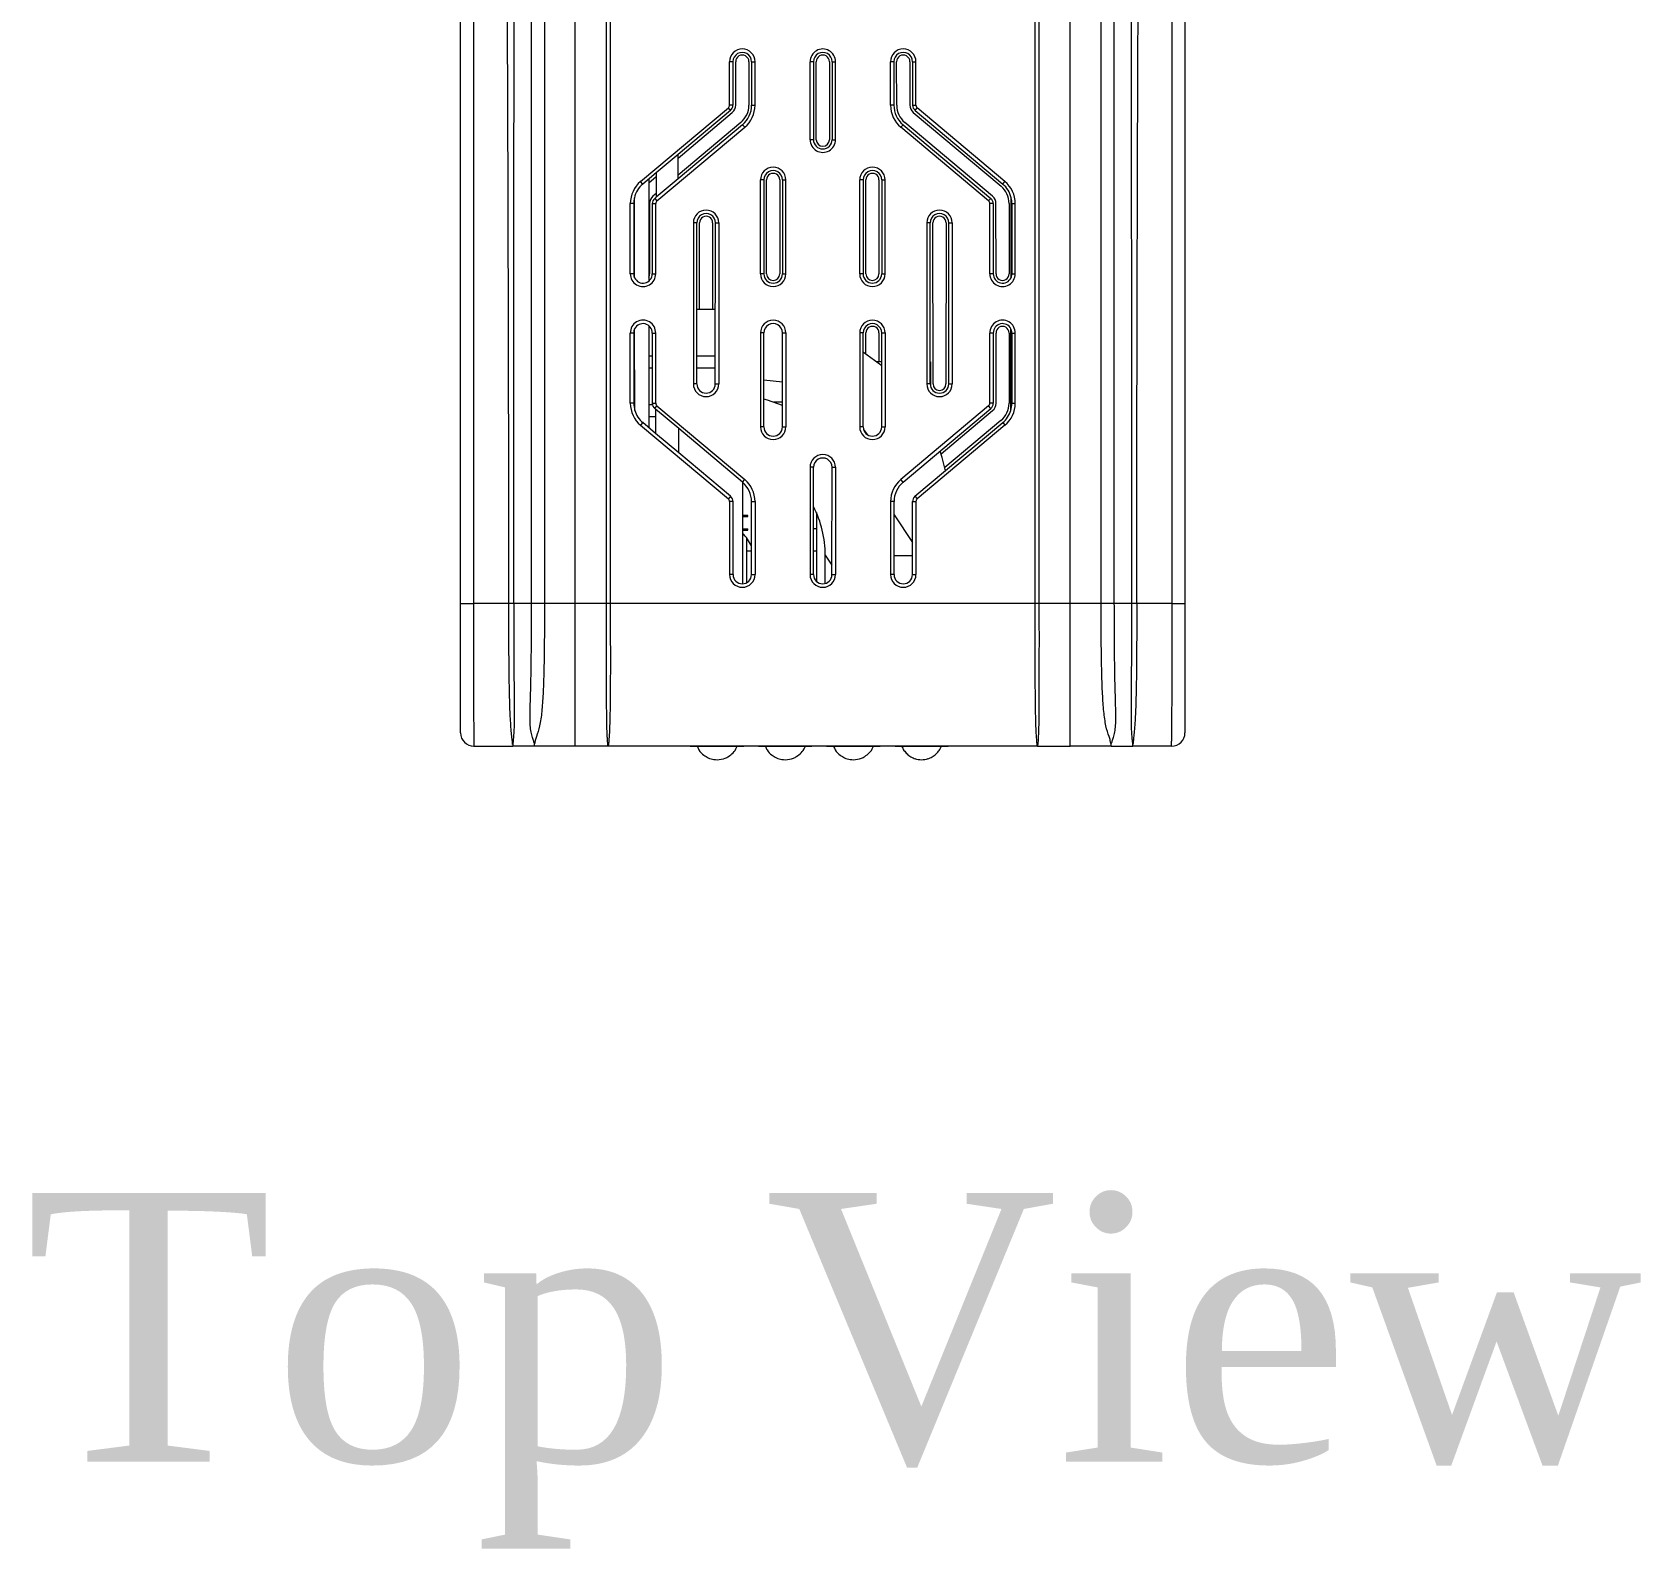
# Model space of a CAD drawing. Extents: x 222 to 1672, y 144 to 807.
# Drawn here: x 431 to 491, y 533.5 to 590 of the extents above; entities that cross this region are included whole.
import ezdxf

# ---------------------------------------------------------------- set-up
doc = ezdxf.new("R2010")
doc.units = 0
doc.header["$LTSCALE"] = 2
doc.header["$MEASUREMENT"] = 0
doc.layers.get('0').update_dxf_attribs({"linetype": 'CONTINUOUS'})
doc.layers.add('DIM', color=7, linetype='CONTINUOUS')
doc.styles.get("Standard").update_dxf_attribs({"font": 'TIMES.TTF'})

# ---------------------------------------------------------------- blocks, each defined once
blk = doc.blocks.new('*X59')
at = {"linetype": 'Continuous'}
for s, p in [('Top', (409.999, 283.05)), (' View', (433.803, 283.05))]:
    blk.add_text(s, height=10, rotation=360, dxfattribs=at).set_placement(p)

msp = doc.modelspace()

# ---------------------------------------------------------------- linework, layer by layer
at = {"linetype": 'Continuous', "lineweight": 5}
for p, q in [((447.44091, 638.25234), (447.44091, 568.75235)), ((473.48453, 568.75235), (473.48453, 638.25234)), ((449.60887, 568.75235), (449.60887, 612.73527)), ((450.0895, 612.73211), (450.0895, 568.75235)), ((451.23894, 568.75235), (451.23894, 612.73211)), ((452.4046, 568.75235), (452.4046, 612.72229)), ((452.54353, 612.7218), (452.54353, 568.75235)), ((468.38192, 568.75235), (468.38192, 612.7218)), ((468.52085, 612.72229), (468.52085, 568.75235)), ((469.6865, 568.75235), (469.6865, 612.73211)), ((470.83594, 568.75235), (470.83594, 612.73211)), ((471.31658, 612.73527), (471.31658, 568.75235)), ((446.96272, 568.75235), (446.96272, 594.33414)), ((473.96272, 594.33414), (473.96272, 568.75235)), ((456.98893, 587.31859), (456.98893, 588.93881)), ((457.11441, 588.93881), (456.98893, 588.93881)), ((457.11441, 588.93881), (457.11485, 587.31859)), ((457.21668, 587.31859), (457.21594, 588.93881)), ((457.7095, 588.93881), (457.70876, 587.31859)), ((457.81104, 588.93881), (457.81059, 587.31859)), ((457.81104, 588.93881), (457.93652, 588.93881)), ((457.93652, 587.31859), (457.93652, 588.93881)), ((459.9889, 586.03414), (459.98893, 588.93881)), ((460.11441, 588.93881), (459.98893, 588.93881)), ((460.11441, 588.93881), (460.11518, 586.03414)), ((460.21725, 586.03414), (460.21594, 588.9388)), ((460.7095, 588.93881), (460.70819, 586.03414)), ((460.81104, 588.93881), (460.81026, 586.03414)), ((460.81104, 588.93881), (460.93652, 588.93881)), ((460.93654, 586.03414), (460.93652, 588.93881)), ((462.98893, 587.31859), (462.98893, 588.93881)), ((463.11441, 588.93881), (462.98893, 588.93881)), ((463.11441, 588.93881), (463.11485, 587.31859)), ((463.21668, 587.31859), (463.21594, 588.93881)), ((463.7095, 588.93881), (463.70876, 587.31859)), ((463.81104, 588.93881), (463.81059, 587.31859)), ((463.81104, 588.93881), (463.93652, 588.93881)), ((463.93652, 587.31859), (463.93652, 588.93881)), ((453.6725, 584.47693), (456.94384, 587.22191)), ((457.02482, 587.12541), (455.06684, 585.48188)), ((455.06719, 585.34872), (457.09032, 587.04735)), ((457.02482, 587.12541), (456.94384, 587.22191)), ((457.11485, 587.31859), (456.98893, 587.31859)), ((457.81059, 587.31859), (457.93652, 587.31859)), ((463.11485, 587.31859), (462.98893, 587.31859)), ((463.81059, 587.31859), (463.93652, 587.31859)), ((463.83512, 587.04735), (467.10566, 584.3014)), ((463.90062, 587.12541), (463.9816, 587.22191)), ((463.90062, 587.12541), (467.17148, 584.37984)), ((467.25295, 584.47693), (463.9816, 587.22191)), ((454.2816, 583.75103), (457.55294, 586.49601)), ((457.40635, 586.67071), (455.06886, 584.71049)), ((457.47187, 586.59263), (455.06921, 584.57728)), ((457.47187, 586.59263), (457.55294, 586.49601)), ((463.45357, 586.59263), (463.3725, 586.49601)), ((466.64384, 583.75103), (463.3725, 586.49601)), ((463.45357, 586.59263), (466.7254, 583.84822)), ((466.79124, 583.92669), (463.51909, 586.67071)), ((460.11518, 586.03414), (459.9889, 586.03414)), ((460.81026, 586.03414), (460.93654, 586.03414)), ((455.06684, 585.48188), (454.25682, 584.80195)), ((455.06921, 584.57728), (455.06684, 585.48188)), ((454.25682, 584.80195), (453.75396, 584.37984)), ((453.97398, 584.43086), (454.25647, 584.66804)), ((454.25682, 584.80195), (454.25445, 583.89385)), ((455.06921, 584.57728), (454.25445, 583.89385)), ((453.75396, 584.37984), (453.6725, 584.47693)), ((453.97398, 584.56453), (453.97398, 580.76)), ((454.2548, 584.02782), (454.1342, 583.92669)), ((458.1389, 581.03414), (458.1389, 584.53414)), ((458.26559, 584.53414), (458.1389, 584.53414)), ((458.26559, 584.53414), (458.26655, 581.03414)), ((458.36954, 581.03414), (458.36794, 584.53414)), ((458.85751, 584.53414), (458.8559, 581.03414)), ((458.95985, 584.53414), (458.95889, 581.03414)), ((458.95985, 584.53414), (459.08654, 584.53414)), ((459.08654, 581.03414), (459.08654, 584.53414)), ((461.8389, 581.03414), (461.8389, 584.53414)), ((461.96559, 584.53414), (461.8389, 584.53414)), ((461.96559, 584.53414), (461.96655, 581.03414)), ((462.06954, 581.03414), (462.06794, 584.53414)), ((462.55751, 584.53414), (462.5559, 581.03414)), ((462.65985, 584.53414), (462.65889, 581.03414)), ((462.65985, 584.53414), (462.78654, 584.53414)), ((462.78654, 581.03414), (462.78654, 584.53414)), ((467.17148, 584.37984), (467.25295, 584.47693)), ((453.28893, 581.03868), (453.28893, 583.65435)), ((453.41586, 583.65435), (453.28893, 583.65435)), ((453.41586, 583.65435), (453.41657, 581.03802)), ((453.44711, 580.89204), (453.44081, 583.87054)), ((454.00708, 583.65435), (454.00588, 581.03739)), ((454.10959, 583.65435), (454.10887, 581.03802)), ((454.10959, 583.65435), (454.23652, 583.65435)), ((454.25445, 583.89385), (454.20004, 583.84822)), ((454.20004, 583.84822), (454.2816, 583.75103)), ((454.23652, 581.03868), (454.23652, 583.65435)), ((466.7254, 583.84822), (466.64384, 583.75103)), ((466.68893, 581.03868), (466.68893, 583.65435)), ((466.81586, 583.65435), (466.68893, 583.65435)), ((466.81586, 583.65435), (466.81657, 581.03802)), ((466.91956, 581.03739), (466.91836, 583.65435)), ((467.40708, 583.65435), (467.40588, 581.03739)), ((467.47834, 580.89204), (467.48464, 583.87054)), ((467.50959, 583.65435), (467.50887, 581.03802)), ((467.50959, 583.65435), (467.63652, 583.65435)), ((467.63652, 581.03868), (467.63652, 583.65435)), ((455.6389, 582.93414), (455.6389, 576.93414)), ((455.76603, 582.93414), (455.6389, 582.93414)), ((455.76768, 576.93414), (455.76603, 582.93414)), ((455.87014, 579.71855), (455.86867, 582.93414)), ((456.35677, 582.93414), (456.3553, 579.71855)), ((456.45777, 576.93414), (456.45941, 582.93414)), ((456.45941, 582.93414), (456.58654, 582.93414)), ((456.58654, 582.93414), (456.58654, 576.93414)), ((464.3389, 582.93414), (464.3389, 576.93414)), ((464.46603, 582.93414), (464.3389, 582.93414)), ((464.46768, 576.93414), (464.46603, 582.93414)), ((464.57142, 576.93414), (464.56867, 582.93414)), ((465.05677, 582.93414), (465.05403, 576.93414)), ((465.15777, 576.93414), (465.15941, 582.93414)), ((465.15941, 582.93414), (465.28654, 582.93414)), ((465.28654, 582.93414), (465.28654, 576.93414)), ((458.26655, 581.03414), (458.1389, 581.03414)), ((458.95889, 581.03414), (459.08654, 581.03414)), ((461.96655, 581.03414), (461.8389, 581.03414)), ((462.65889, 581.03414), (462.78654, 581.03414)), ((455.76691, 579.71855), (456.45853, 579.71855)), ((455.76691, 579.71851), (456.45853, 579.71851)), ((453.28893, 576.21392), (453.28893, 578.82959)), ((453.41718, 578.83025), (453.4179, 576.21392)), ((453.45758, 575.94325), (453.45114, 578.98368)), ((453.97398, 579.1077), (453.97398, 575.30706)), ((454.10826, 578.83025), (454.10755, 576.21392)), ((454.23652, 576.21392), (454.23652, 578.82959)), ((458.1389, 578.83414), (458.1389, 575.33414)), ((458.26716, 578.83414), (458.1389, 578.83414)), ((458.26812, 575.33414), (458.26716, 578.83414)), ((458.95733, 575.33414), (458.95829, 578.83414)), ((458.95829, 578.83414), (459.08654, 578.83414)), ((459.08654, 578.83414), (459.08654, 575.33414)), ((461.8389, 578.83414), (461.8389, 575.33414)), ((461.96716, 578.83414), (461.8389, 578.83414)), ((461.96812, 575.33414), (461.96716, 578.83414)), ((462.07091, 578.04713), (462.07055, 578.83414)), ((462.5549, 578.83414), (462.5544, 577.75222)), ((462.65733, 575.33414), (462.65829, 578.83414)), ((462.65829, 578.83414), (462.78654, 578.83414)), ((462.78654, 578.83414), (462.78654, 575.33414)), ((466.68893, 576.21392), (466.68893, 578.82959)), ((466.81718, 578.83025), (466.8179, 576.21392)), ((466.92177, 576.21392), (466.92057, 578.83089)), ((467.40487, 578.83089), (467.40367, 576.21392)), ((467.46787, 575.94325), (467.4743, 578.98368)), ((467.50826, 578.83025), (467.50755, 576.21392)), ((467.63652, 576.21392), (467.63652, 578.82959)), ((454.10803, 577.97278), (453.97398, 577.97278)), ((454.1079, 577.5213), (453.97398, 577.5213)), ((456.45805, 577.97278), (455.76739, 577.97278)), ((456.45793, 577.5213), (455.76752, 577.5213)), ((462.65799, 577.75222), (462.48138, 577.75222)), ((464.47398, 577.75222), (464.46745, 577.75222)), ((464.47398, 577.75222), (464.47398, 576.8686)), ((455.76768, 576.93414), (455.6389, 576.93414)), ((456.45777, 576.93414), (456.58654, 576.93414)), ((458.26764, 577.0861), (458.95779, 577.014)), ((464.46768, 576.93414), (464.3389, 576.93414)), ((465.15777, 576.93414), (465.28654, 576.93414)), ((453.4179, 576.21392), (453.28893, 576.21392)), ((454.10755, 576.21392), (454.23652, 576.21392)), ((458.95758, 576.25222), (458.63664, 576.25222)), ((466.8179, 576.21392), (466.68893, 576.21392)), ((467.50755, 576.21392), (467.63652, 576.21392)), ((453.97398, 576.16689), (454.1119, 576.16689)), ((453.97398, 575.71542), (454.23303, 575.71542)), ((454.19866, 576.0184), (454.2816, 576.11724)), ((454.23375, 575.98895), (454.19866, 576.0184)), ((454.23375, 575.98895), (454.2314, 575.09114)), ((455.09358, 575.26721), (454.23375, 575.98895)), ((454.2816, 576.11724), (457.55294, 573.37226)), ((466.64384, 576.11724), (463.3725, 573.37226)), ((463.45592, 573.27284), (466.72678, 576.0184)), ((464.87025, 574.32393), (466.79359, 575.93878)), ((466.72678, 576.0184), (466.64384, 576.11724)), ((453.75553, 575.49029), (453.6725, 575.39135)), ((453.6725, 575.39135), (456.94384, 572.64636)), ((454.2314, 575.09114), (453.75553, 575.49029)), ((455.09594, 574.36596), (454.2314, 575.09114)), ((457.46952, 573.27284), (455.09358, 575.26721)), ((455.09594, 574.36596), (455.09358, 575.26721)), ((458.26812, 575.33414), (458.1389, 575.33414)), ((458.95733, 575.33414), (459.08654, 575.33414)), ((461.96812, 575.33414), (461.8389, 575.33414)), ((461.98396, 575.23095), (462.12859, 575.04294)), ((462.65733, 575.33414), (462.78654, 575.33414)), ((463.89809, 572.74589), (467.16992, 575.49029)), ((467.25295, 575.39135), (463.9816, 572.64636)), ((467.10309, 575.56994), (465.00998, 573.81466)), ((467.16992, 575.49029), (467.25295, 575.39135)), ((457.02736, 572.74589), (455.09594, 574.36596)), ((459.98893, 573.82947), (459.98893, 569.82947)), ((460.11855, 573.82947), (459.98893, 573.82947)), ((460.11965, 569.82947), (460.11855, 573.82947)), ((460.80579, 569.82947), (460.80689, 573.82947)), ((460.80689, 573.82947), (460.93652, 573.82947)), ((460.93652, 573.82947), (460.93652, 569.82947)), ((457.46952, 573.27284), (457.55294, 573.37226)), ((457.47398, 573.26908), (457.47398, 569.48667)), ((463.45592, 573.27284), (463.3725, 573.37226)), ((457.02736, 572.74589), (456.94384, 572.64636)), ((463.89809, 572.74589), (463.9816, 572.64636)), ((456.98893, 572.54968), (456.98893, 569.82947)), ((457.1189, 572.54968), (456.98893, 572.54968)), ((457.11965, 569.82947), (457.1189, 572.54968)), ((457.67298, 572.02911), (457.47398, 572.02911)), ((457.47398, 571.98912), (457.67298, 571.98912)), ((457.67298, 571.98911), (457.47398, 571.98911)), ((457.62398, 572.02911), (457.62398, 571.98912)), ((457.67298, 571.98911), (457.67298, 572.02911)), ((457.80579, 569.82947), (457.80654, 572.54968)), ((457.80654, 572.54968), (457.93652, 572.54968)), ((457.93652, 572.54968), (457.93652, 569.82947)), ((460.22398, 572.14097), (460.22398, 569.58319)), ((462.98893, 572.54968), (462.98893, 569.82947)), ((463.1189, 572.54968), (462.98893, 572.54968)), ((463.11965, 569.82947), (463.1189, 572.54968)), ((463.11904, 572.05247), (463.80612, 571.03166)), ((463.80579, 569.82947), (463.80654, 572.54968)), ((463.80654, 572.54968), (463.93652, 572.54968)), ((463.93652, 572.54968), (463.93652, 569.82947)), ((457.47398, 571.52911), (457.67298, 571.52911)), ((457.67298, 571.48912), (457.47398, 571.48912)), ((457.47398, 571.48911), (457.67298, 571.48911)), ((457.62398, 571.52911), (457.62398, 571.48912)), ((457.67298, 571.48911), (457.67298, 571.52911)), ((460.11918, 571.55221), (460.22398, 571.55221)), ((457.62398, 571.1962), (457.62398, 569.52675)), ((457.80603, 570.70222), (457.62398, 570.70222)), ((460.22398, 570.70221), (460.11941, 570.70221)), ((460.55438, 569.51105), (460.55438, 570.5491)), ((460.55438, 570.5491), (460.80589, 570.18501)), ((457.11965, 569.82947), (456.98893, 569.82947)), ((457.80579, 569.82947), (457.93652, 569.82947)), ((460.11965, 569.82947), (459.98893, 569.82947)), ((460.80579, 569.82947), (460.93652, 569.82947)), ((463.11965, 569.82947), (462.98893, 569.82947)), ((463.80579, 569.82947), (463.93652, 569.82947)), ((448.76078, 568.75235), (447.44091, 568.75235)), ((449.60887, 568.75235), (448.94431, 568.75235)), ((451.23894, 568.75235), (450.0895, 568.75235)), ((452.4046, 568.75235), (451.23894, 568.75235)), ((468.38192, 568.75235), (452.54353, 568.75235)), ((469.6865, 568.75235), (468.52085, 568.75235)), ((470.83594, 568.75235), (469.6865, 568.75235)), ((471.98114, 568.75235), (471.31658, 568.75235)), ((473.48453, 568.75235), (472.16467, 568.75235)), ((447.46272, 563.43414), (448.90462, 563.43414)), ((448.90462, 563.49905), (448.90122, 563.49905)), ((449.71272, 563.43414), (448.90462, 563.43414)), ((449.72836, 563.54063), (449.71272, 563.54062)), ((451.23894, 563.43414), (449.71272, 563.43414)), ((452.46272, 563.43414), (451.23894, 563.43414)), ((468.46272, 563.43414), (452.46272, 563.43414)), ((460.04016, 563.43411), (460.05154, 563.43411)), ((468.46272, 563.43414), (469.6865, 563.43414)), ((471.21272, 563.43414), (469.6865, 563.43414)), ((471.21272, 563.54062), (471.19709, 563.54063)), ((471.21272, 563.43414), (472.02082, 563.43414)), ((472.02422, 563.49905), (472.02082, 563.49905)), ((473.46272, 563.43414), (472.02082, 563.43414))]:
    msp.add_line(p, q, dxfattribs=at)
at = {"linetype": 'Continuous', "lineweight": 5, "flags": 128}
for points in [[(453.41657, 581.03802), (453.39922, 581.03812), (453.28893, 581.03868)], [(454.10887, 581.03802), (454.12622, 581.03812), (454.23652, 581.03868)], [(466.81657, 581.03802), (466.79922, 581.03812), (466.68893, 581.03868)], [(467.50887, 581.03802), (467.52622, 581.03812), (467.63652, 581.03868)], [(453.41718, 578.83025), (453.40294, 578.83018), (453.28893, 578.82959)], [(454.10826, 578.83025), (454.1225, 578.83018), (454.23652, 578.82959)], [(466.81718, 578.83025), (466.80294, 578.83018), (466.68893, 578.82959)], [(467.50826, 578.83025), (467.5225, 578.83018), (467.63652, 578.82959)], [(462.65795, 577.6108), (461.97886, 578.10731), (461.96735, 578.11469)], [(462.65795, 577.61078), (461.97886, 578.10729), (461.96735, 578.11467)], [(458.95754, 576.12947), (458.40649, 576.3276), (458.26783, 576.36812)], [(458.95754, 576.12945), (458.40649, 576.32759), (458.26783, 576.3681)], [(465.03577, 573.70018), (464.91083, 574.19064), (464.83556, 574.43092)], [(465.03578, 573.70018), (464.91083, 574.19067), (464.83557, 574.43092)], [(455.52438, 563.43411), (455.6005, 563.43411), (455.81727, 563.43411), (456.14169, 563.43411), (456.52438, 563.43411), (456.90706, 563.43411), (457.23149, 563.43411), (457.44826, 563.43411), (457.52438, 563.43411)], [(460.60438, 563.43411), (460.6805, 563.43411), (460.89727, 563.43411), (461.2217, 563.43411), (461.60438, 563.43411)], [(461.60438, 563.43411), (461.98706, 563.43411), (462.31149, 563.43411), (462.52826, 563.43411), (462.60438, 563.43411)]]:
    msp.add_lwpolyline(points, dxfattribs=at)
at = {"linetype": 'Continuous', "lineweight": 5}
for centre, radius, start, end in [((457.46272, 588.93881), 0.4738, 0, 180), ((460.46272, 588.93881), 0.4738, 0.0002031, 180.000215), ((463.46272, 588.93881), 0.4738, 0, 180), ((457.46272, 588.9389), 0.34832, 359.9842775, 180.0157225), ((457.46272, 588.93892), 0.24678, 359.9737532, 180.0262468), ((460.46272, 588.9389), 0.34832, 359.9845861, 180.0159374), ((460.46272, 588.93892), 0.24678, 359.9739681, 180.0271235), ((463.46272, 588.9389), 0.34832, 359.9842775, 180.0157225), ((463.46272, 588.93892), 0.24678, 359.9737532, 180.0262468), ((456.86272, 587.31859), 0.1262, 310, 0), ((456.86272, 587.31852), 0.25213, 310.0101062, 0.0157225), ((456.86272, 587.31843), 0.35396, 310.0168711, 0.0262468), ((456.86272, 587.31898), 0.84604, 309.9831289, 359.9737532), ((456.86272, 587.31885), 0.94787, 309.9898938, 359.9842775), ((456.86272, 587.31859), 1.0738, 310, 0), ((464.06272, 587.31859), 1.0738, 180, 230), ((464.06272, 587.31885), 0.94787, 180.0157225, 230.0101062), ((464.06272, 587.31898), 0.84604, 180.0262468, 230.0168711), ((464.06272, 587.31843), 0.35396, 179.9737532, 229.9831289), ((464.06272, 587.31852), 0.25213, 179.9842775, 229.9898938), ((464.06272, 587.31859), 0.1262, 180, 230), ((460.46272, 586.03414), 0.47382, 179.9995701, 0), ((460.46272, 586.03423), 0.34754, 180.0152925, 359.9842775), ((460.46272, 586.03425), 0.24547, 180.0258169, 359.9737532), ((458.61272, 584.53414), 0.47382, 0, 180), ((458.61272, 584.53423), 0.34713, 359.9842775, 180.0157225), ((458.61272, 584.53425), 0.24479, 359.9737532, 180.0262468), ((462.31272, 584.53414), 0.47382, 0, 180), ((462.31272, 584.53423), 0.34713, 359.9842775, 180.0157225), ((462.31272, 584.53425), 0.24479, 359.9737532, 180.0262468), ((454.36272, 583.65435), 1.0738, 130, 180), ((454.36272, 583.65461), 0.94687, 130.0101062, 166.8180852), ((466.56272, 583.65474), 0.84436, 359.9737532, 49.9831289), ((466.56272, 583.65461), 0.94687, 13.1819148, 49.9898938), ((466.56272, 583.65435), 1.0738, 0, 50), ((454.36272, 583.65461), 0.94687, 166.8180852, 180.0157225), ((454.36272, 583.65419), 0.35564, 129.9831289, 179.9737532), ((454.36272, 583.65428), 0.25313, 129.9898938, 179.9842775), ((454.36272, 583.65435), 0.1262, 130, 180), ((456.11272, 582.93414), 0.47382, 0, 180), ((464.81272, 582.93414), 0.47382, 0, 180), ((466.56272, 583.65435), 0.1262, 0, 50), ((466.56272, 583.65428), 0.25313, 0.0157225, 50.0101062), ((466.56272, 583.65419), 0.35564, 0.0262468, 50.0168711), ((466.56272, 583.65461), 0.94687, 359.9842775, 13.1819148), ((456.11272, 582.93423), 0.34669, 359.9842775, 180.0157225), ((456.11272, 582.93425), 0.24405, 359.9737532, 180.0262468), ((464.81272, 582.93423), 0.34669, 359.9842775, 180.0157225), ((464.81272, 582.93425), 0.24405, 359.9737532, 180.0262468), ((453.76272, 581.03414), 0.47382, 179.4504354, 0.5495646), ((453.76272, 581.03423), 0.34617, 179.3727665, 204.2530569), ((453.76272, 581.03423), 0.34617, 204.2530569, 0.6272335), ((453.76272, 581.03425), 0.24318, 330.3099014, 0.740868), ((458.61272, 581.03414), 0.47382, 180, 0), ((458.61272, 581.03423), 0.34617, 180.0157225, 359.9842775), ((458.61272, 581.03425), 0.24318, 180.0262468, 359.9737532), ((462.31272, 581.03414), 0.47382, 180, 0), ((462.31272, 581.03423), 0.34617, 180.0157225, 359.9842775), ((462.31272, 581.03425), 0.24318, 180.0262468, 359.9737532), ((467.16272, 581.03414), 0.47382, 179.4504353, 0.5495647), ((467.16272, 581.03423), 0.34617, 179.3727665, 335.7469431), ((467.16272, 581.03425), 0.24318, 179.259132, 0.740868), ((467.16272, 581.03423), 0.34617, 335.7469431, 0.6272335), ((453.76272, 578.83414), 0.47382, 359.4504354, 180.5495646), ((458.61272, 578.83414), 0.47382, 0, 180), ((462.31272, 578.83414), 0.47382, 0, 180), ((467.16272, 578.83414), 0.47382, 359.4504354, 180.5495646), ((453.76272, 578.83423), 0.34557, 154.3758397, 180.6592398), ((453.76272, 578.83423), 0.34557, 359.3407602, 154.3758397), ((458.61272, 578.83423), 0.34557, 359.9842775, 180.0157225), ((462.31272, 578.83423), 0.34557, 359.9842775, 180.0157225), ((462.31272, 578.83425), 0.24217, 359.9737532, 180.0262468), ((467.16272, 578.83423), 0.34557, 25.6241603, 180.6592398), ((467.16272, 578.83425), 0.24217, 359.2050438, 180.7949562), ((467.16272, 578.83423), 0.34557, 359.3407602, 25.6241603), ((456.11272, 576.93414), 0.47382, 180, 0), ((456.11272, 576.93423), 0.34504, 180.0157225, 359.9842775), ((464.81272, 576.93414), 0.47382, 180, 0), ((464.81272, 576.93423), 0.34504, 180.0157225, 359.9842775), ((464.81272, 576.93425), 0.2413, 180.0262468, 359.9737532), ((454.36272, 576.21392), 1.0738, 180, 230), ((454.36272, 576.21418), 0.94482, 180.0157225, 196.6634796), ((454.36272, 576.21385), 0.25518, 179.9842775, 229.9898938), ((454.36272, 576.21392), 0.1262, 180, 230), ((466.56272, 576.21392), 0.1262, 310, 0), ((466.56272, 576.21385), 0.25518, 310.0101062, 0.0157225), ((466.56272, 576.21376), 0.35905, 310.0168711, 0.0262468), ((466.56272, 576.21431), 0.84095, 309.9831289, 359.9737532), ((466.56272, 576.21392), 1.0738, 310, 0), ((466.56272, 576.21418), 0.94482, 343.3365204, 359.9842775), ((454.36272, 576.21418), 0.94482, 196.6634796, 230.0101062), ((466.56272, 576.21418), 0.94482, 309.9898938, 343.3365204), ((458.61272, 575.33414), 0.47382, 180, 0), ((458.61272, 575.33423), 0.3446, 180.0157225, 359.9842775), ((462.31272, 575.33414), 0.47382, 180, 0), ((462.31272, 575.33423), 0.3446, 180.0157225, 359.9842775), ((460.46272, 573.82947), 0.4738, 0, 180), ((460.46272, 573.82956), 0.34417, 359.9842775, 180.0157225), ((456.86272, 572.54994), 0.94382, 359.9842775, 49.9898938), ((456.86272, 572.54968), 1.0738, 0, 50), ((464.06272, 572.54968), 1.0738, 130, 180), ((464.06272, 572.54994), 0.94382, 130.0101062, 180.0157225), ((456.86272, 572.54968), 0.1262, 0, 50), ((456.86272, 572.54961), 0.25618, 0.0157225, 50.0101062), ((464.06272, 572.54961), 0.25618, 129.9898938, 179.9842775), ((464.06272, 572.54968), 0.1262, 130, 180), ((456.55438, 570.54911), 4, 360, 26.9826492), ((456.01438, 570.00911), 2, 26.3816015, 43.13037), ((457.46272, 569.82947), 0.4738, 180, 0), ((457.46272, 569.82956), 0.34307, 180.0157225, 359.9842775), ((460.46272, 569.82947), 0.4738, 180, 0), ((460.46272, 569.82956), 0.34307, 180.0157225, 359.9842775), ((463.46272, 569.82947), 0.4738, 180, 0), ((463.46272, 569.82956), 0.34307, 180.0157225, 359.9842775), ((447.46272, 563.93414), 0.5, 180, 270), ((473.46272, 563.93414), 0.5, 270, 0), ((464.14438, 563.74662), 0.8125, 251.5829803, 270), ((464.14438, 563.74662), 0.8125, 270, 287.9785816)]:
    msp.add_arc(centre, radius, start, end, dxfattribs=at)
for points in [[(448.76078, 568.75234), (448.76078, 591.91901), (448.54501, 615.08568), (448.54501, 638.25234)], [(448.94431, 568.75234), (448.94431, 591.91901), (449.00383, 615.08568), (449.00383, 638.25234)], [(471.98114, 568.75234), (471.98114, 591.91901), (471.92161, 615.08568), (471.92161, 638.25234)], [(472.16467, 568.75234), (472.16467, 591.91901), (472.38043, 615.08568), (472.38043, 638.25234)], [(452.54353, 568.75234), (452.49358, 568.75234), (452.44052, 568.75234), (452.4046, 568.75234)], [(468.52085, 568.75234), (468.48492, 568.75234), (468.43186, 568.75234), (468.38192, 568.75234)], [(469.6865, 563.43414), (469.6865, 563.43414), (469.6865, 563.46606), (469.6865, 563.60745), (469.6865, 563.83475), (469.6865, 564.03592), (469.6865, 564.14664)], [(471.21272, 563.43414), (471.21272, 563.43414), (471.21272, 563.46987), (471.21272, 563.54062)]]:
    msp.add_open_spline(points, degree=3, dxfattribs=at)
for points, knots in [([(463.80599, 570.52911), (463.75459, 570.52911), (463.62843, 570.52911), (463.45915, 570.52911), (463.26944, 570.52911), (463.12605, 570.52912), (463.10417, 570.52912), (463.09451, 570.52911)], [0, 0, 0, 0, 0.1265327, 0.31057085, 0.48021613, 0.77030337, 1, 1, 1, 1]), ([(446.96272, 563.93414), (446.96272, 563.93414), (446.96272, 563.93844), (446.96272, 563.9653), (446.96272, 563.98786), (446.96272, 564.06672), (446.96272, 564.12544), (446.96272, 564.27886), (446.96272, 564.37358), (446.96272, 564.57574), (446.96272, 564.6851), (446.96272, 564.90779), (446.96272, 565.02196), (446.96272, 565.36993), (446.96272, 565.60835), (446.96272, 566.32566), (446.96272, 566.81125), (446.96272, 567.78076), (446.96272, 568.26633), (446.96272, 568.75234)], [0, 0, 0, 0, 0.0625, 0.0625, 0.125, 0.125, 0.1875, 0.1875, 0.25, 0.25, 0.3125, 0.3125, 0.375, 0.375, 0.5, 0.5, 0.75, 0.75, 1, 1, 1, 1]), ([(446.96272, 568.75234), (446.96272, 568.75234), (446.97298, 568.75234), (447.01918, 568.75234), (447.05527, 568.75234), (447.14781, 568.75234), (447.204, 568.75234), (447.32193, 568.75234), (447.38334, 568.75234), (447.44091, 568.75234)], [0, 0, 0, 0, 0.25, 0.25, 0.5, 0.5, 0.75, 0.75, 1, 1, 1, 1]), ([(447.44091, 568.75234), (447.44091, 568.20131), (447.44112, 567.64967), (447.44226, 566.54976), (447.44316, 565.9992), (447.4458, 565.1909), (447.44691, 564.92369), (447.45, 564.41384), (447.45208, 564.1681), (447.45587, 563.86269), (447.4572, 563.77409), (447.45951, 563.6294), (447.46048, 563.57349), (447.46247, 563.45445), (447.46272, 563.43414), (447.46272, 563.43414)], [0, 0, 0, 0, 0.25, 0.25, 0.5, 0.5, 0.625, 0.625, 0.75, 0.75, 0.8125, 0.8125, 0.875, 0.875, 1, 1, 1, 1]), ([(448.90122, 563.49905), (448.90072, 563.52629), (448.89846, 563.56441), (448.88578, 563.66741), (448.87929, 563.73267), (448.86357, 563.88571), (448.85441, 563.97507), (448.83851, 564.16867), (448.83129, 564.27232), (448.81224, 564.59825), (448.80261, 564.83225), (448.78832, 565.3055), (448.78321, 565.54798), (448.77069, 566.28145), (448.7668, 566.77377), (448.76156, 567.76121), (448.76078, 568.25673), (448.76078, 568.75234)], [0, 0, 0, 0, 0.0625, 0.0625, 0.125, 0.125, 0.1875, 0.1875, 0.25, 0.25, 0.375, 0.375, 0.5, 0.5, 0.75, 0.75, 1, 1, 1, 1]), ([(448.94431, 568.75234), (448.93284, 568.75234), (448.90854, 568.75234), (448.84321, 568.75234), (448.80233, 568.75234), (448.76078, 568.75234)], [0, 0, 0, 0, 0.5, 0.5, 1, 1, 1, 1]), ([(448.94431, 568.75234), (448.94431, 568.25125), (448.94487, 567.75025), (448.94834, 566.75286), (448.95101, 566.25594), (448.95695, 565.517), (448.95905, 565.27347), (448.96141, 564.91941), (448.96215, 564.80314), (448.96262, 564.57538), (448.96216, 564.46311), (448.95908, 564.25085), (448.95646, 564.15051), (448.94813, 563.96418), (448.94281, 563.87858), (448.93, 563.73085), (448.92196, 563.66749), (448.91307, 563.56501), (448.90795, 563.52611), (448.90462, 563.49902)], [0, 0, 0, 0, 0.25, 0.25, 0.5, 0.5, 0.625, 0.625, 0.6875, 0.6875, 0.75, 0.75, 0.8125, 0.8125, 0.875, 0.875, 0.9375, 0.9375, 1, 1, 1, 1]), ([(449.71272, 563.54086), (449.70027, 563.57031), (449.69114, 563.60614), (449.66435, 563.69391), (449.64769, 563.74573), (449.61294, 563.86913), (449.59518, 563.94103), (449.56864, 564.10128), (449.56009, 564.18874), (449.54692, 564.45959), (449.5518, 564.65268), (449.56282, 565.06392), (449.57001, 565.28393), (449.58216, 565.7458), (449.58738, 565.98822), (449.59585, 566.49798), (449.59919, 566.76706), (449.60434, 567.31436), (449.60609, 567.59421), (449.60833, 568.16663), (449.60887, 568.45903), (449.60887, 568.75234)], [0, 0, 0, 0, 0.0625, 0.0625, 0.125, 0.125, 0.1875, 0.1875, 0.25, 0.25, 0.375, 0.375, 0.5, 0.5, 0.625, 0.625, 0.75, 0.75, 0.875, 0.875, 1, 1, 1, 1]), ([(450.0895, 568.75234), (449.98187, 568.75234), (449.87455, 568.75234), (449.70264, 568.75234), (449.63853, 568.75234), (449.60887, 568.75234)], [0, 0, 0, 0, 0.5, 0.5, 1, 1, 1, 1]), ([(450.0895, 568.75234), (450.0895, 568.44582), (450.08874, 568.13886), (450.08546, 567.53993), (450.08292, 567.24763), (450.07521, 566.67719), (450.07008, 566.39665), (450.05624, 565.8684), (450.04755, 565.61929), (450.02394, 565.15092), (450.0089, 564.92992), (449.96866, 564.5333), (449.94333, 564.35631), (449.87604, 564.04462), (449.83125, 563.9096), (449.77535, 563.74402), (449.75918, 563.69474), (449.73601, 563.60819), (449.72756, 563.57118), (449.72836, 563.54064)], [0, 0, 0, 0, 0.125, 0.125, 0.25, 0.25, 0.375, 0.375, 0.5, 0.5, 0.625, 0.625, 0.75, 0.75, 0.875, 0.875, 0.9375, 0.9375, 1, 1, 1, 1]), ([(451.23894, 564.14664), (451.23894, 564.37869), (451.23894, 564.66363), (451.23894, 565.31997), (451.23894, 565.69132), (451.23894, 566.49516), (451.23894, 566.9276), (451.23894, 567.82418), (451.23894, 568.28824), (451.23894, 568.75234)], [0, 0, 0, 0, 0.25, 0.25, 0.5, 0.5, 0.75, 0.75, 1, 1, 1, 1]), ([(452.46272, 563.43414), (452.46256, 563.43482), (452.46222, 563.43626), (452.45975, 563.44988), (452.45586, 563.47656), (452.45041, 563.52246), (452.44315, 563.59603), (452.43491, 563.70668), (452.42621, 563.86146), (452.41843, 564.06438), (452.41119, 564.41131), (452.40506, 564.99592), (452.40453, 565.7527), (452.40498, 566.48118), (452.40398, 567.07298), (452.40344, 567.68753), (452.40364, 568.21855), (452.40428, 568.57435), (452.4046, 568.75234)], [0, 0, 0, 0, 0.03741027, 0.07794286, 0.12173109, 0.16895665, 0.21986766, 0.27781827, 0.33693755, 0.39346794, 0.4541174, 0.57849892, 0.69386457, 0.74771784, 0.83240558, 0.88820219, 0.94407441, 1, 1, 1, 1]), ([(452.54353, 568.75234), (452.54353, 568.65163), (452.54353, 568.46135), (452.54357, 568.19202), (452.54364, 567.95394), (452.54373, 567.74476), (452.54384, 567.56238), (452.54398, 567.40496), (452.54414, 567.2709), (452.54476, 566.94013), (452.54557, 566.4754), (452.5435, 565.80021), (452.53799, 565.1893), (452.53078, 564.66606), (452.51886, 564.2037), (452.50254, 563.82751), (452.48445, 563.60137), (452.47079, 563.49087), (452.46411, 563.44162), (452.46318, 563.43659), (452.46272, 563.43414)], [0, 0, 0, 0, 0.03144158, 0.05940742, 0.08419175, 0.10604552, 0.12518096, 0.14177595, 0.15597796, 0.16790774, 0.24772008, 0.3073467, 0.40132753, 0.48070435, 0.54862293, 0.66531853, 0.78162584, 0.85635752, 0.92974339, 1, 1, 1, 1]), ([(468.46272, 563.43414), (468.46257, 563.4348), (468.46227, 563.43618), (468.45996, 563.44899), (468.45601, 563.47519), (468.44942, 563.52594), (468.43751, 563.64535), (468.41909, 563.9023), (468.40179, 564.34192), (468.39107, 564.83237), (468.38583, 565.31312), (468.38271, 565.82604), (468.37979, 566.29205), (468.381, 566.81262), (468.38144, 567.24283), (468.38178, 567.61335), (468.38182, 567.74156), (468.38187, 567.91768), (468.3819, 568.14535), (468.38191, 568.42924), (468.38192, 568.63787), (468.38192, 568.75234)], [0, 0, 0, 0, 0.03665758, 0.07563307, 0.11672255, 0.17117676, 0.23597611, 0.36011116, 0.4861572, 0.54883192, 0.61370832, 0.69629979, 0.74184824, 0.77558871, 0.87075785, 0.87946032, 0.89286953, 0.91122511, 0.93486854, 0.96426016, 1, 1, 1, 1]), ([(468.52085, 568.75234), (468.52086, 568.65841), (468.52087, 568.47053), (468.52097, 568.1891), (468.52115, 567.90858), (468.5213, 567.62958), (468.52184, 567.3855), (468.5212, 567.06586), (468.52032, 566.61748), (468.52081, 565.95291), (468.52012, 565.1803), (468.51579, 564.49349), (468.50416, 563.94047), (468.48873, 563.66137), (468.47546, 563.52756), (468.46841, 563.46959), (468.46371, 563.43898), (468.46304, 563.43571), (468.46272, 563.43414)], [0, 0, 0, 0, 0.02952148, 0.05904511, 0.08855028, 0.11802791, 0.14748184, 0.16649539, 0.22088304, 0.29391325, 0.39285928, 0.51131467, 0.61775545, 0.76241678, 0.82713473, 0.88249141, 0.94337408, 1, 1, 1, 1]), ([(469.6865, 564.14664), (469.6865, 564.384), (469.6865, 564.81967), (469.6865, 565.52497), (469.6865, 566.3001), (469.6865, 567.37544), (469.6865, 568.29337), (469.6865, 568.75234)], [0, 0, 0, 0, 0.170475924, 0.255713886, 0.340951848, 0.511427772, 0.681903696, 0.681903696, 0.681903696, 0.681903696]), ([(471.31658, 568.75234), (471.28691, 568.75234), (471.22281, 568.75234), (471.0509, 568.75234), (470.94357, 568.75234), (470.83595, 568.75234)], [0, 0, 0, 0, 0.5, 0.5, 1, 1, 1, 1]), ([(471.19709, 563.54064), (471.19789, 563.57119), (471.18942, 563.60824), (471.16626, 563.69473), (471.15011, 563.74397), (471.09424, 563.90947), (471.04944, 564.04449), (470.98214, 564.35617), (470.9568, 564.53316), (470.91655, 564.92978), (470.90151, 565.15077), (470.8779, 565.61916), (470.86921, 565.86827), (470.85537, 566.39654), (470.85023, 566.67709), (470.84253, 567.24755), (470.83999, 567.53987), (470.8367, 568.13883), (470.83595, 568.44581), (470.83595, 568.75234)], [0, 0, 0, 0, 0.0625, 0.0625, 0.125, 0.125, 0.25, 0.25, 0.375, 0.375, 0.5, 0.5, 0.625, 0.625, 0.75, 0.75, 0.875, 0.875, 1, 1, 1, 1]), ([(471.31658, 568.75234), (471.31658, 568.46033), (471.31711, 568.16714), (471.31935, 567.59519), (471.3211, 567.31557), (471.32624, 566.7687), (471.32957, 566.49982), (471.33802, 565.99036), (471.34323, 565.74809), (471.35536, 565.28645), (471.36254, 565.06653), (471.37359, 564.65542), (471.37849, 564.46239), (471.36557, 564.19157), (471.35716, 564.10417), (471.33079, 563.94348), (471.31301, 563.87102), (471.27792, 563.74623), (471.26109, 563.69387), (471.23429, 563.6061), (471.22512, 563.57018), (471.21272, 563.54086)], [0, 0, 0, 0, 0.125, 0.125, 0.25, 0.25, 0.375, 0.375, 0.5, 0.5, 0.625, 0.625, 0.75, 0.75, 0.8125, 0.8125, 0.875, 0.875, 0.9375, 0.9375, 1, 1, 1, 1]), ([(472.02082, 563.49902), (472.01744, 563.52649), (472.01238, 563.56496), (472.00352, 563.66717), (471.99545, 563.73079), (471.98262, 563.87877), (471.9773, 563.96439), (471.96898, 564.15074), (471.96636, 564.25108), (471.96328, 564.46335), (471.96282, 564.57561), (471.96329, 564.80337), (471.96403, 564.91963), (471.9664, 565.27368), (471.9685, 565.51719), (471.97443, 566.25609), (471.9771, 566.75298), (471.98057, 567.75031), (471.98114, 568.25126), (471.98114, 568.75234)], [0, 0, 0, 0, 0.0625, 0.0625, 0.125, 0.125, 0.1875, 0.1875, 0.25, 0.25, 0.3125, 0.3125, 0.375, 0.375, 0.5, 0.5, 0.75, 0.75, 1, 1, 1, 1]), ([(472.16467, 568.75234), (472.12311, 568.75234), (472.08224, 568.75234), (472.01691, 568.75234), (471.9926, 568.75234), (471.98114, 568.75234)], [0, 0, 0, 0, 0.5, 0.5, 1, 1, 1, 1]), ([(472.16467, 568.75234), (472.16467, 568.25678), (472.16389, 567.7613), (472.15865, 566.77394), (472.15475, 566.28166), (472.14224, 565.54826), (472.13713, 565.30579), (472.12284, 564.83256), (472.11322, 564.59859), (472.09418, 564.27266), (472.08695, 564.169), (472.07106, 563.97539), (472.06191, 563.88601), (472.04618, 563.73292), (472.0397, 563.66767), (472.02699, 563.5645), (472.02473, 563.52629), (472.02422, 563.49905)], [0, 0, 0, 0, 0.25, 0.25, 0.5, 0.5, 0.625, 0.625, 0.75, 0.75, 0.8125, 0.8125, 0.875, 0.875, 0.9375, 0.9375, 1, 1, 1, 1]), ([(473.46272, 563.43414), (473.46272, 563.43414), (473.46297, 563.45445), (473.46496, 563.57349), (473.46593, 563.6294), (473.46825, 563.77409), (473.46957, 563.86269), (473.47336, 564.1681), (473.47545, 564.41384), (473.47853, 564.92369), (473.47964, 565.1909), (473.48229, 565.9992), (473.48318, 566.54976), (473.48433, 567.64967), (473.48453, 568.20073), (473.48453, 568.75234)], [0, 0, 0, 0, 0.125, 0.125, 0.1875, 0.1875, 0.25, 0.25, 0.375, 0.375, 0.5, 0.5, 0.75, 0.75, 1, 1, 1, 1]), ([(473.48453, 568.75234), (473.5421, 568.75234), (473.60351, 568.75234), (473.72145, 568.75234), (473.77763, 568.75234), (473.87018, 568.75234), (473.90626, 568.75234), (473.95246, 568.75234), (473.96272, 568.75234), (473.96272, 568.75234)], [0, 0, 0, 0, 0.25, 0.25, 0.5, 0.5, 0.75, 0.75, 1, 1, 1, 1]), ([(473.96272, 568.75234), (473.96272, 568.26633), (473.96272, 567.78076), (473.96272, 566.81125), (473.96272, 566.32566), (473.96272, 565.60835), (473.96272, 565.36993), (473.96272, 565.02196), (473.96272, 564.90779), (473.96272, 564.6851), (473.96272, 564.57574), (473.96272, 564.37358), (473.96272, 564.27886), (473.96272, 564.12544), (473.96272, 564.06672), (473.96272, 563.98786), (473.96272, 563.9653), (473.96272, 563.93844), (473.96272, 563.93414), (473.96272, 563.93414)], [0, 0, 0, 0, 0.25, 0.25, 0.5, 0.5, 0.625, 0.625, 0.6875, 0.6875, 0.75, 0.75, 0.8125, 0.8125, 0.875, 0.875, 0.9375, 0.9375, 1, 1, 1, 1]), ([(451.23894, 563.43414), (451.23894, 563.43414), (451.23894, 563.49523), (451.23894, 563.73547), (451.23894, 563.91459), (451.23894, 564.14664)], [0, 0, 0, 0, 0.5, 0.5, 1, 1, 1, 1]), ([(448.90462, 563.49902), (448.90462, 563.47815), (448.90462, 563.44266), (448.90462, 563.43414), (448.90462, 563.43414)], [0.894121608, 0.894121608, 0.894121608, 0.894121608, 0.9375, 1, 1, 1, 1]), ([(449.71272, 563.43414), (449.71272, 563.43414), (449.71272, 563.45142), (449.71272, 563.50371), (449.71272, 563.53942), (449.71272, 563.54086)], [0.872398729, 0.872398729, 0.872398729, 0.872398729, 0.934898729, 0.997398729, 1, 1, 1, 1]), ([(455.78612, 563.43907), (455.80427, 563.39008), (455.85393, 563.25597), (456.00698, 563.10795), (456.19979, 562.9926), (456.37088, 562.94109), (456.48349, 562.93597), (456.52438, 562.93411)], [0, 0, 0, 0, 0.16345254, 0.44745571, 0.64525467, 0.87117924, 1, 1, 1, 1]), ([(456.52438, 562.93411), (456.62878, 562.94538), (456.77742, 562.96143), (456.97568, 563.06336), (457.12563, 563.18914), (457.23716, 563.32584), (457.26306, 563.41924), (457.26774, 563.43608)], [0, 0, 0, 0, 0.32705829, 0.46559541, 0.69518437, 0.94503458, 1, 1, 1, 1]), ([(458.07721, 563.43411), (458.07373, 563.43411), (458.06018, 563.43411), (458.15337, 563.43411), (458.3469, 563.43412), (458.62891, 563.4341), (458.958, 563.43411), (459.29955, 563.43411), (459.61473, 563.4341), (459.86683, 563.43412), (459.99455, 563.43411), (460.03137, 563.43411), (460.04016, 563.43411)], [0, 0, 0, 0, 0.03994424, 0.15542726, 0.27091045, 0.38639401, 0.50187715, 0.61736033, 0.73284341, 0.84832707, 0.96381051, 1, 1, 1, 1]), ([(458.32612, 563.43907), (458.34427, 563.39008), (458.39393, 563.25597), (458.54698, 563.10795), (458.73978, 562.9926), (458.91088, 562.94109), (459.02349, 562.93597), (459.06438, 562.93411)], [0, 0, 0, 0, 0.16345207, 0.44745483, 0.64525347, 0.87117687, 1, 1, 1, 1]), ([(459.06438, 562.93411), (459.16878, 562.94538), (459.31742, 562.96143), (459.51568, 563.06336), (459.66563, 563.18914), (459.77716, 563.32584), (459.80306, 563.41924), (459.80774, 563.43608)], [0, 0, 0, 0, 0.327058624, 0.465595628, 0.695184374, 0.945034495, 1, 1, 1, 1]), ([(460.86612, 563.43907), (460.88427, 563.39008), (460.93393, 563.25597), (461.08698, 563.10795), (461.27978, 562.9926), (461.45088, 562.94109), (461.56349, 562.93597), (461.60438, 562.93411)], [0, 0, 0, 0, 0.16345208, 0.44745479, 0.64525348, 0.87117687, 1, 1, 1, 1]), ([(461.60438, 562.93411), (461.70878, 562.94538), (461.85742, 562.96143), (462.05568, 563.06336), (462.20563, 563.18914), (462.31716, 563.32584), (462.34306, 563.41924), (462.34774, 563.43608)], [0, 0, 0, 0, 0.32705862, 0.46559562, 0.69518436, 0.94503448, 1, 1, 1, 1]), ([(463.15857, 563.43411), (463.15481, 563.43411), (463.14871, 563.43411), (463.17264, 563.43411), (463.18184, 563.43411)], [0, 0, 0, 0, 0.615553784, 1, 1, 1, 1]), ([(463.18184, 563.43411), (463.22297, 563.43411), (463.30523, 563.43412), (463.55232, 563.4341), (463.85833, 563.43411), (464.19879, 563.43411), (464.53215, 563.43411), (464.8235, 563.4341), (465.03238, 563.43412), (465.14118, 563.43411), (465.13293, 563.43411), (465.13019, 563.43411)], [0, 0, 0, 0, 0.11767203, 0.23534352, 0.35301437, 0.47068567, 0.58835681, 0.70602828, 0.82369944, 0.94136996, 1, 1, 1, 1]), ([(463.40102, 563.43411), (463.42822, 563.38219), (463.48332, 563.27703), (463.60306, 563.1399), (463.74313, 563.03081), (463.85716, 562.98854), (463.91402, 562.96745)], [0, 0, 0, 0, 0.24213536, 0.49037661, 0.74585974, 1, 1, 1, 1]), ([(464.37474, 562.96745), (464.4316, 562.98854), (464.54563, 563.03081), (464.68569, 563.1399), (464.80544, 563.27703), (464.86054, 563.38219), (464.88774, 563.43411)], [0, 0, 0, 0, 0.25414051, 0.50962362, 0.75786483, 1, 1, 1, 1]), ([(472.02082, 563.43414), (472.02082, 563.43414), (472.02082, 563.44266), (472.02082, 563.47815), (472.02082, 563.49902)], [0, 0, 0, 0, 0.0625, 0.105878392, 0.105878392, 0.105878392, 0.105878392])]:
    msp.add_open_spline(points, degree=3, knots=knots, dxfattribs=at)

# ---------------------------------------------------------------- block references
at = {"layer": 'DIM'}
msp.add_blockref('*X59', (20.72346, 253.73336), dxfattribs=at)

doc.saveas('drawing.dxf')
